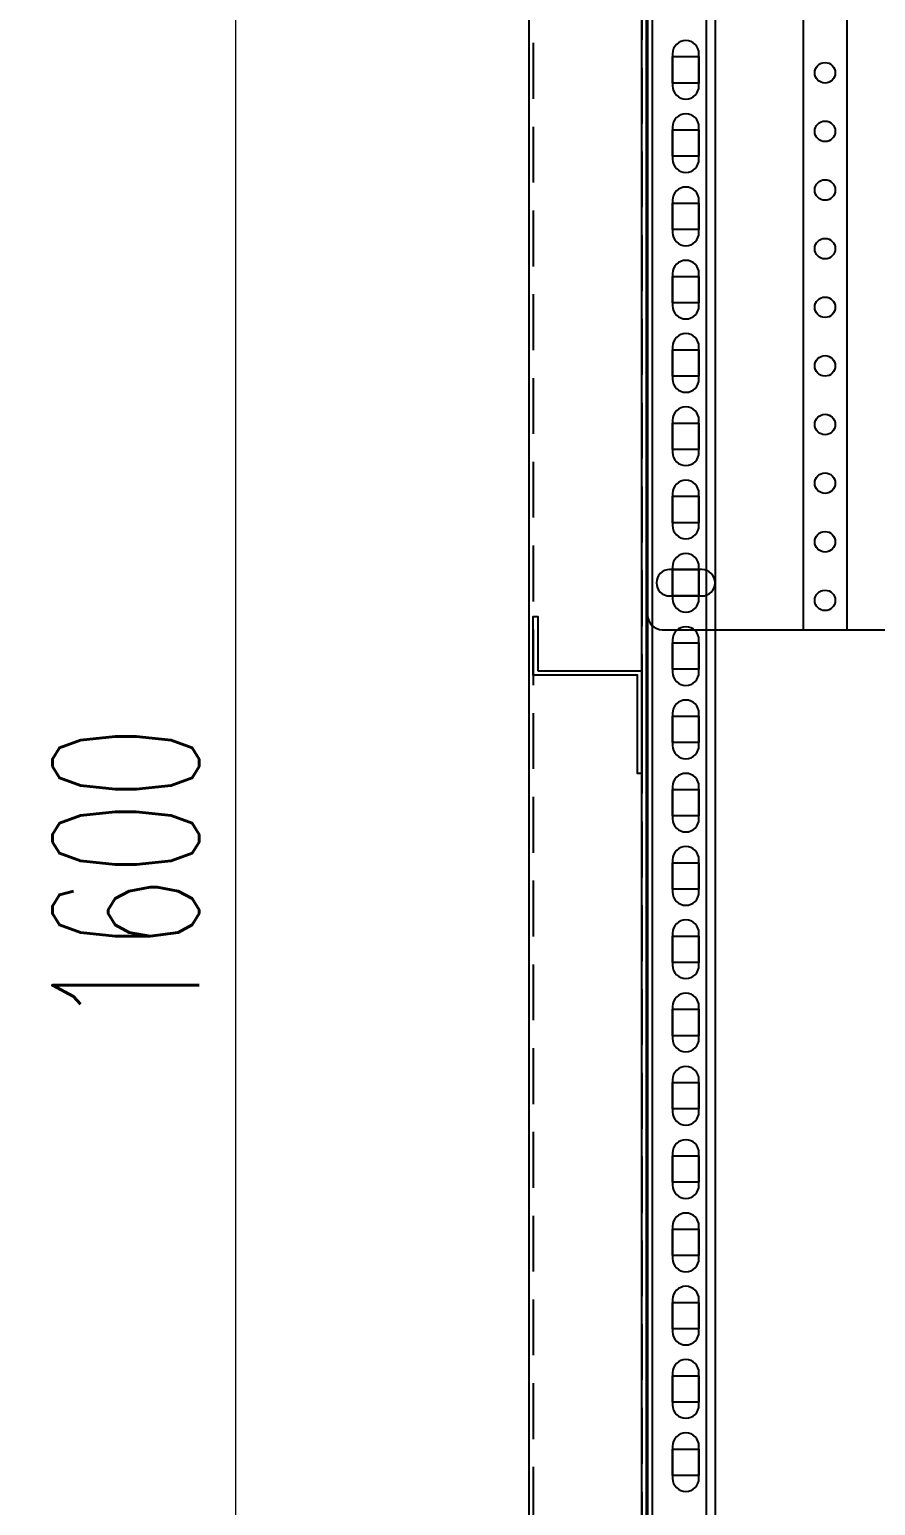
# Model space of a CAD drawing. Header units: millimetres. Extents: x 28713 to 59118, y -54378 to -19615.
# Drawn here: x 37472 to 37761, y -44097 to -43593 of the extents above; entities that cross this region are included whole.
import ezdxf

# ---------------------------------------------------------------- set-up
doc = ezdxf.new("R2010")
doc.units = ezdxf.units.MM
doc.header["$LTSCALE"] = 3
doc.linetypes.add('HIDDEN', pattern=[9.525, 6.35, -3.175])
doc.layers.add('@.VISIBLE', color=7, linetype='Continuous')
doc.layers.add('dim', color=7, linetype='Continuous')
doc.styles.add('Ann_w01', font='romans.shx', dxfattribs={"width": 0.6, "bigfont": 'chineset.shx'})
doc.dimstyles.new('Dim 01_SC25', dxfattribs={"dimscale": 25, "dimtxt": 2, "dimasz": 1.3, "dimexe": 0.5, "dimexo": 0.5, "dimgap": 0.5, "dimtad": 1, "dimdec": 1, "dimzin": 12, "dimdsep": 46, "dimtxsty": 'Ann_w01', "dimblk": 'OPEN30', "dimcen": 1.5, "dimclrd": 6, "dimclre": 6, "dimclrt": 3, "dimadec": 1, "dimazin": 3, "dimtm": 1e-09, "dimtfac": 1, "dimtdec": 1, "dimtmove": 0, "dimatfit": 3, "dimldrblk": 'OPEN30', "dimfxl": 1, "dimtolj": 1, "dimlwd": 20, "dimlwe": 20, "dimarcsym": 0})

# ---------------------------------------------------------------- blocks, each defined once
blk = doc.blocks.new('_Open30')
at = {"color": 0, "linetype": 'ByBlock', "lineweight": -2}
for p, q in [((-1, 0.268), (0, 0)), ((0, 0), (-1, -0.268)), ((0, 0), (-1, 0))]:
    blk.add_line(p, q, dxfattribs=at)
blk = doc.blocks.new('*D235')
at = {"layer": 'Defpoints', "color": 0, "transparency": 16777216}
for p in [(37542.42, -43081.83), (37642.42, -43081.83), (37642.42, -44681.83)]:
    blk.add_point(p, dxfattribs=at)
at = {"layer": 'dim', "color": 6, "lineweight": 20, "transparency": 16777216}
for p, q in [((37629.92, -43081.83), (37529.92, -43081.83)), ((37542.42, -44649.33), (37542.42, -43114.33)), ((37629.92, -44681.83), (37529.92, -44681.83))]:
    blk.add_line(p, q, dxfattribs=at)
at = {"layer": 'dim', "color": 6, "lineweight": 20, "transparency": 16777216, "xscale": 32.5, "yscale": 32.5, "zscale": 32.5}
for p, rotation in [((37542.42, -43081.83), 90), ((37542.42, -44681.83), 270)]:
    blk.add_blockref('_Open30', p, dxfattribs=dict(at, rotation=rotation))
at = {"layer": 'dim', "color": 3, "transparency": 16777216, "insert": (37504.92, -43881.83), "char_height": 50, "attachment_point": 5, "rotation": 90, "style": 'Ann_w01'}
blk.add_mtext('\\A1;1600', dxfattribs=at)
blk = doc.blocks.new('Oval 20x9')
at = {"layer": '@.VISIBLE', "color": 2}
blk.add_lwpolyline([(-5.5, -4.5), (5.5, -4.5, 0.414214), (10, 0), (10, 0, 0.414214), (5.5, 4.5), (-5.5, 4.5, 0.414214), (-10, 0), (-10, 0, 0.414214)], format="xyb", close=True, dxfattribs=at)

msp = doc.modelspace()

# ---------------------------------------------------------------- linework, layer by layer
for points in [[(37642.42, -44581.83), (38242.42, -44581.83), (38242.42, -43081.83), (37642.42, -43081.83)], [(37682.42, -44541.83), (38202.42, -44541.83), (38202.42, -43121.83), (37682.42, -43121.83)], [(37735.92, -43797.83), (37750.92, -43797.83), (37750.92, -43502.83), (37735.92, -43502.83)], [(37691.42, -43602.33), (37700.42, -43602.33), (37700.42, -43611.33), (37691.42, -43611.33)], [(37691.42, -43627.33), (37700.42, -43627.33), (37700.42, -43636.33), (37691.42, -43636.33)], [(37691.42, -43652.33), (37700.42, -43652.33), (37700.42, -43661.33), (37691.42, -43661.33)], [(37691.42, -43677.33), (37700.42, -43677.33), (37700.42, -43686.33), (37691.42, -43686.33)], [(37691.42, -43702.33), (37700.42, -43702.33), (37700.42, -43711.33), (37691.42, -43711.33)], [(37691.42, -43727.33), (37700.42, -43727.33), (37700.42, -43736.33), (37691.42, -43736.33)], [(37691.42, -43752.33), (37700.42, -43752.33), (37700.42, -43761.33), (37691.42, -43761.33)], [(37691.42, -43777.33), (37700.42, -43777.33), (37700.42, -43786.33), (37691.42, -43786.33)], [(37691.42, -43802.33), (37700.42, -43802.33), (37700.42, -43811.33), (37691.42, -43811.33)], [(37691.42, -43827.33), (37700.42, -43827.33), (37700.42, -43836.33), (37691.42, -43836.33)], [(37691.42, -43852.33), (37700.42, -43852.33), (37700.42, -43861.33), (37691.42, -43861.33)], [(37691.42, -43877.33), (37700.42, -43877.33), (37700.42, -43886.33), (37691.42, -43886.33)], [(37691.42, -43902.33), (37700.42, -43902.33), (37700.42, -43911.33), (37691.42, -43911.33)], [(37691.42, -43927.33), (37700.42, -43927.33), (37700.42, -43936.33), (37691.42, -43936.33)], [(37691.42, -43952.33), (37700.42, -43952.33), (37700.42, -43961.33), (37691.42, -43961.33)], [(37691.42, -43977.33), (37700.42, -43977.33), (37700.42, -43986.33), (37691.42, -43986.33)], [(37691.42, -44002.33), (37700.42, -44002.33), (37700.42, -44011.33), (37691.42, -44011.33)], [(37691.42, -44027.33), (37700.42, -44027.33), (37700.42, -44036.33), (37691.42, -44036.33)], [(37691.42, -44052.33), (37700.42, -44052.33), (37700.42, -44061.33), (37691.42, -44061.33)], [(37691.42, -44077.33), (37700.42, -44077.33), (37700.42, -44086.33), (37691.42, -44086.33)]]:
    msp.add_lwpolyline(points, close=True)
at = {"linetype": 'HIDDEN'}
for points in [[(37643.92, -44580.33), (38240.92, -44580.33), (38240.92, -43083.33), (37643.92, -43083.33)], [(37680.92, -44543.33), (38203.92, -44543.33), (38203.92, -43120.33), (37680.92, -43120.33)]]:
    msp.add_lwpolyline(points, close=True, dxfattribs=at)
at = {"color": 151}
for points in [[(37680.92, -43093.33), (37700.92, -43093.33, -0.414214), (37705.92, -43098.33), (37705.92, -44565.33, -0.414214), (37700.92, -44570.33), (37680.92, -44570.33)], [(37691.42, -43601.33), (37691.42, -43612.33, 0.414214), (37695.92, -43616.83), (37695.92, -43616.83, 0.414214), (37700.42, -43612.33), (37700.42, -43601.33, 0.414214), (37695.92, -43596.83), (37695.92, -43596.83, 0.414214)], [(37691.42, -43626.33), (37691.42, -43637.33, 0.414214), (37695.92, -43641.83), (37695.92, -43641.83, 0.414214), (37700.42, -43637.33), (37700.42, -43626.33, 0.414214), (37695.92, -43621.83), (37695.92, -43621.83, 0.414214)], [(37691.42, -43651.33), (37691.42, -43662.33, 0.414214), (37695.92, -43666.83), (37695.92, -43666.83, 0.414214), (37700.42, -43662.33), (37700.42, -43651.33, 0.414214), (37695.92, -43646.83), (37695.92, -43646.83, 0.414214)], [(37691.42, -43676.33), (37691.42, -43687.33, 0.414214), (37695.92, -43691.83), (37695.92, -43691.83, 0.414214), (37700.42, -43687.33), (37700.42, -43676.33, 0.414214), (37695.92, -43671.83), (37695.92, -43671.83, 0.414214)], [(37691.42, -43701.33), (37691.42, -43712.33, 0.414214), (37695.92, -43716.83), (37695.92, -43716.83, 0.414214), (37700.42, -43712.33), (37700.42, -43701.33, 0.414214), (37695.92, -43696.83), (37695.92, -43696.83, 0.414214)], [(37691.42, -43726.33), (37691.42, -43737.33, 0.414214), (37695.92, -43741.83), (37695.92, -43741.83, 0.414214), (37700.42, -43737.33), (37700.42, -43726.33, 0.414214), (37695.92, -43721.83), (37695.92, -43721.83, 0.414214)], [(37691.42, -43751.33), (37691.42, -43762.33, 0.414214), (37695.92, -43766.83), (37695.92, -43766.83, 0.414214), (37700.42, -43762.33), (37700.42, -43751.33, 0.414214), (37695.92, -43746.83), (37695.92, -43746.83, 0.414214)], [(37691.42, -43776.33), (37691.42, -43787.33, 0.414214), (37695.92, -43791.83), (37695.92, -43791.83, 0.414214), (37700.42, -43787.33), (37700.42, -43776.33, 0.414214), (37695.92, -43771.83), (37695.92, -43771.83, 0.414214)], [(37691.42, -43801.33), (37691.42, -43812.33, 0.414214), (37695.92, -43816.83), (37695.92, -43816.83, 0.414214), (37700.42, -43812.33), (37700.42, -43801.33, 0.414214), (37695.92, -43796.83), (37695.92, -43796.83, 0.414214)], [(37691.42, -43826.33), (37691.42, -43837.33, 0.414214), (37695.92, -43841.83), (37695.92, -43841.83, 0.414214), (37700.42, -43837.33), (37700.42, -43826.33, 0.414214), (37695.92, -43821.83), (37695.92, -43821.83, 0.414214)], [(37691.42, -43851.33), (37691.42, -43862.33, 0.414214), (37695.92, -43866.83), (37695.92, -43866.83, 0.414214), (37700.42, -43862.33), (37700.42, -43851.33, 0.414214), (37695.92, -43846.83), (37695.92, -43846.83, 0.414214)], [(37691.42, -43876.33), (37691.42, -43887.33, 0.414214), (37695.92, -43891.83), (37695.92, -43891.83, 0.414214), (37700.42, -43887.33), (37700.42, -43876.33, 0.414214), (37695.92, -43871.83), (37695.92, -43871.83, 0.414214)], [(37691.42, -43901.33), (37691.42, -43912.33, 0.414214), (37695.92, -43916.83), (37695.92, -43916.83, 0.414214), (37700.42, -43912.33), (37700.42, -43901.33, 0.414214), (37695.92, -43896.83), (37695.92, -43896.83, 0.414214)], [(37691.42, -43926.33), (37691.42, -43937.33, 0.414214), (37695.92, -43941.83), (37695.92, -43941.83, 0.414214), (37700.42, -43937.33), (37700.42, -43926.33, 0.414214), (37695.92, -43921.83), (37695.92, -43921.83, 0.414214)], [(37691.42, -43951.33), (37691.42, -43962.33, 0.414214), (37695.92, -43966.83), (37695.92, -43966.83, 0.414214), (37700.42, -43962.33), (37700.42, -43951.33, 0.414214), (37695.92, -43946.83), (37695.92, -43946.83, 0.414214)], [(37691.42, -43976.33), (37691.42, -43987.33, 0.414214), (37695.92, -43991.83), (37695.92, -43991.83, 0.414214), (37700.42, -43987.33), (37700.42, -43976.33, 0.414214), (37695.92, -43971.83), (37695.92, -43971.83, 0.414214)], [(37691.42, -44001.33), (37691.42, -44012.33, 0.414214), (37695.92, -44016.83), (37695.92, -44016.83, 0.414214), (37700.42, -44012.33), (37700.42, -44001.33, 0.414214), (37695.92, -43996.83), (37695.92, -43996.83, 0.414214)], [(37691.42, -44026.33), (37691.42, -44037.33, 0.414214), (37695.92, -44041.83), (37695.92, -44041.83, 0.414214), (37700.42, -44037.33), (37700.42, -44026.33, 0.414214), (37695.92, -44021.83), (37695.92, -44021.83, 0.414214)], [(37691.42, -44051.33), (37691.42, -44062.33, 0.414214), (37695.92, -44066.83), (37695.92, -44066.83, 0.414214), (37700.42, -44062.33), (37700.42, -44051.33, 0.414214), (37695.92, -44046.83), (37695.92, -44046.83, 0.414214)], [(37691.42, -44076.33), (37691.42, -44087.33, 0.414214), (37695.92, -44091.83), (37695.92, -44091.83, 0.414214), (37700.42, -44087.33), (37700.42, -44076.33, 0.414214), (37695.92, -44071.83), (37695.92, -44071.83, 0.414214)]]:
    msp.add_lwpolyline(points, format="xyb", close=True, dxfattribs=at)
at = {"color": 6}
for points in [[(37682.92, -44541.33), (38201.92, -44541.33), (38201.92, -43122.33), (37682.92, -43122.33)], [(37684.42, -44539.83), (38200.42, -44539.83), (38200.42, -43123.83), (37684.42, -43123.83)], [(37702.92, -44521.33), (38181.92, -44521.33), (38181.92, -43142.33), (37702.92, -43142.33)]]:
    msp.add_lwpolyline(points, close=True, dxfattribs=at)
at = {"color": 1}
msp.add_lwpolyline([(37645.42, -43811.83), (37680.92, -43811.83), (37680.92, -43846.83), (37679.42, -43846.83), (37679.42, -43813.33), (37643.92, -43813.33), (37643.92, -43793.33), (37645.42, -43793.33)], close=True, dxfattribs=at)
for centre in [(37743.42, -43607.83), (37743.42, -43627.83), (37743.42, -43647.83), (37743.42, -43667.83), (37743.42, -43687.83), (37743.42, -43707.83), (37743.42, -43727.83), (37743.42, -43747.83), (37743.42, -43767.83), (37743.42, -43787.83)]:
    msp.add_circle(centre, 3.5)
at = {"layer": '@.VISIBLE'}
msp.add_line((37710.92, -43797.83), (38173.92, -43797.83), dxfattribs=at)
msp.add_lwpolyline([(37710.92, -43540.83), (37687.92, -43540.83, 0.414214), (37682.92, -43545.83), (37682.92, -43792.83, 0.414214), (37687.92, -43797.83), (37710.92, -43797.83)], format="xyb", dxfattribs=at)

# ---------------------------------------------------------------- block references
msp.add_blockref('Oval 20x9', (37695.92, -43781.83), dxfattribs=at)

# ---------------------------------------------------------------- dimensions: what is measured, and where the dimension line sits
at = {"layer": 'dim'}
dim = msp.add_linear_dim(base=(37542.42, -43081.83), p1=(37642.42, -44681.83), p2=(37642.42, -43081.83), angle=90, dimstyle='Dim 01_SC25', dxfattribs=at)
dim.commit()
dim.dimension.update_dxf_attribs({"geometry": '*D235', "text_midpoint": (37504.92, -43881.83)})

doc.saveas('drawing.dxf')
